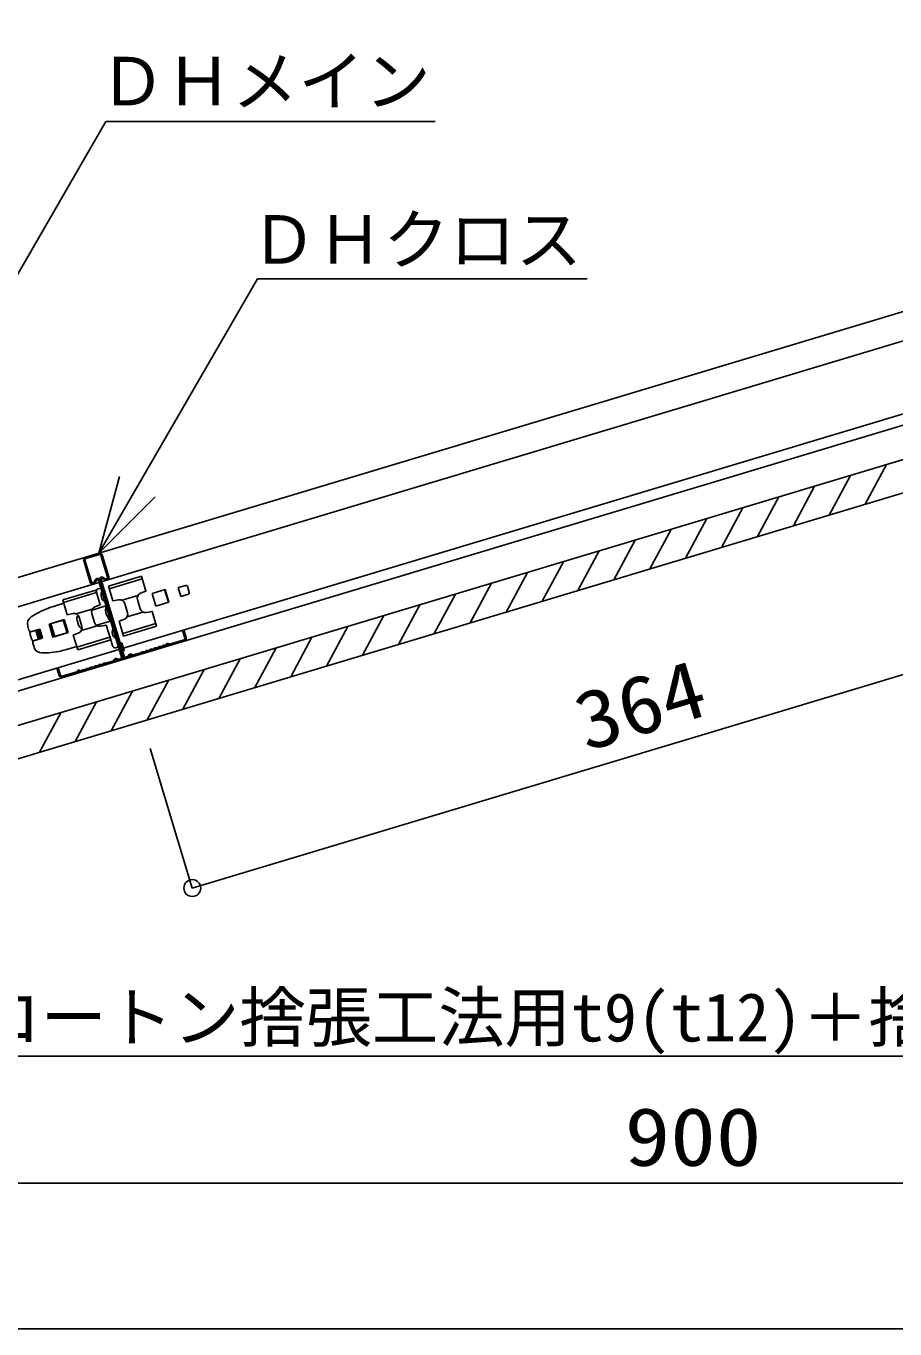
# Model space of a CAD drawing. Units: millimetres on the paper, with parts at other scales. Extents: x -204 to 206, y -141 to 144.
# Drawn here: x 5.27 to 38.04, y -12.99 to 36.19 of the extents above; entities that cross this region are included whole.
import ezdxf
from ezdxf.enums import TextEntityAlignment as Align

# ---------------------------------------------------------------- set-up
doc = ezdxf.new("R2010")
doc.units = ezdxf.units.MM
for name, color, linetype in [('1-0_断面', 134, 'Continuous'), ('1-1_寸法', 134, 'Continuous'), ('1-2_文字', 134, 'Continuous'), ('1-3_ＤＨクロス', 134, 'Continuous'), ('F-1_レイアウト', 134, 'Continuous')]:
    doc.layers.add(name, color=color, linetype=linetype)
doc.styles.add('ＭＳ ゴシック', font='')
doc.styles.get('ＭＳ ゴシック').set_extended_font_data('MS Gothic')

msp = doc.modelspace()

# ---------------------------------------------------------------- linework, layer by layer
at = {"layer": '1-0_断面'}
for p, q in [((-23.269, 1.305), (171.162, 59.739)), ((-23.269, 0.052), (171.508, 58.59)), ((-10.714, 9.558), (76.316, 35.714)), ((-11.02, 10.573), (68.693, 34.529)), ((-23.269, 3.028), (80.944, 34.348)), ((35.567, 17.734), (36.371, 19.229)), ((36.921, 18.141), (37.725, 19.636)), ((34.213, 17.327), (35.016, 18.822)), ((32.858, 16.92), (33.662, 18.415)), ((31.504, 16.513), (32.308, 18.008)), ((30.149, 16.106), (30.953, 17.601)), ((27.441, 15.292), (28.244, 16.787)), ((28.795, 15.699), (29.599, 17.194)), ((26.086, 14.885), (26.89, 16.38)), ((24.732, 14.478), (25.536, 15.973)), ((8.378, 15.048), (9.623, 15.422)), ((8.407, 14.95), (9.652, 15.324)), ((23.378, 14.071), (24.181, 15.566)), ((7.899, 14.904), (6.654, 14.53)), ((7.929, 14.806), (6.684, 14.431)), ((8.067, 14.346), (7.899, 14.904)), ((7.99, 14.949), (8.086, 14.978)), ((8.378, 15.048), (8.546, 14.49)), ((10.025, 14.778), (10.514, 14.925)), ((10.169, 14.299), (10.025, 14.778)), ((10.493, 14.918), (10.637, 14.44)), ((10.504, 14.922), (10.648, 14.443)), ((10.514, 14.925), (10.658, 14.446)), ((11.292, 15.08), (11.005, 14.994)), ((11.005, 14.994), (11.105, 14.659)), ((11.354, 15.047), (11.426, 14.807)), ((22.023, 13.664), (22.827, 15.159)), ((6.301, 14.285), (6.692, 14.403)), ((6.822, 13.972), (6.654, 14.53)), ((7.749, 14.146), (8.287, 14.308)), ((8.067, 14.346), (7.864, 14.265)), ((8.546, 14.49), (8.759, 14.534)), ((8.889, 14.517), (9.489, 14.698)), ((8.991, 14.396), (9.096, 14.048)), ((9.47, 14.54), (9.575, 14.192)), ((10.658, 14.446), (10.169, 14.299)), ((11.393, 14.745), (11.105, 14.659)), ((19.314, 12.85), (20.118, 14.345)), ((20.669, 13.257), (21.473, 14.752)), ((5.461, 13.886), (5.587, 13.964)), ((6.71, 13.787), (6.183, 13.629)), ((6.673, 13.771), (6.185, 13.624)), ((6.817, 13.292), (6.673, 13.771)), ((6.857, 13.298), (6.71, 13.787)), ((6.822, 13.972), (7.035, 14.016)), ((7.765, 14.179), (7.165, 13.999)), ((7.195, 13.771), (7.253, 13.579)), ((7.268, 13.878), (7.372, 13.53)), ((7.746, 14.022), (7.851, 13.674)), ((8.776, 13.724), (8.979, 13.804)), ((9.078, 13.89), (9.677, 14.07)), ((17.96, 12.443), (18.764, 13.938)), ((5.332, 13.545), (5.378, 13.392)), ((5.45, 13.325), (5.737, 13.411)), ((5.477, 13.338), (5.784, 13.43)), ((5.641, 13.382), (5.742, 13.047)), ((5.689, 13.396), (5.79, 13.061)), ((5.737, 13.411), (5.838, 13.076)), ((5.784, 13.43), (5.887, 13.085)), ((6.136, 13.614), (6.183, 13.629)), ((6.282, 13.126), (6.136, 13.614)), ((6.183, 13.629), (6.33, 13.14)), ((6.185, 13.624), (6.329, 13.145)), ((6.206, 13.63), (6.35, 13.151)), ((6.329, 13.145), (6.817, 13.292)), ((6.33, 13.14), (6.857, 13.298)), ((7.052, 13.206), (7.255, 13.286)), ((7.953, 13.552), (7.354, 13.372)), ((7.922, 13.572), (8.46, 13.733)), ((8.297, 13.58), (8.083, 13.535)), ((8.297, 13.58), (8.465, 13.021)), ((8.776, 13.724), (8.944, 13.165)), ((8.914, 13.264), (10.159, 13.638)), ((8.944, 13.165), (10.189, 13.539)), ((16.606, 12.036), (17.41, 13.53)), ((5.416, 13.262), (5.488, 13.023)), ((5.573, 12.741), (5.527, 12.894)), ((5.551, 12.989), (5.838, 13.076)), ((5.581, 12.993), (5.887, 13.085)), ((6.33, 13.14), (6.282, 13.126)), ((7.052, 13.206), (7.22, 12.647)), ((8.435, 13.12), (7.19, 12.746)), ((8.465, 13.021), (7.22, 12.647)), ((8.426, 13.149), (8.533, 12.794)), ((8.722, 12.862), (8.884, 12.911)), ((15.251, 11.629), (16.055, 13.123)), ((5.87, 12.527), (6.017, 12.531)), ((6.79, 12.657), (7.181, 12.775)), ((8.658, 12.727), (8.753, 12.756)), ((12.543, 10.815), (13.346, 12.309)), ((13.897, 11.222), (14.701, 12.716)), ((11.188, 10.408), (11.992, 11.902)), ((9.834, 10.001), (10.638, 11.495)), ((8.479, 9.594), (9.283, 11.088)), ((7.125, 9.187), (7.929, 10.681)), ((5.771, 8.78), (6.575, 10.274))]:
    msp.add_line(p, q, dxfattribs=at)
for points in [[(-23.269, 2.61), (78.665, 33.245), (171.056, 61.012)], [(9.623, 15.422), (9.791, 14.864), (9.588, 14.783)], [(10.189, 13.539), (10.021, 14.098), (9.807, 14.053)], [(8.808, 12.574), (8.971, 12.623), (8.884, 12.911)]]:
    msp.add_lwpolyline(points, dxfattribs=at)
for centre, radius, start, end in [((8.019, 14.854), 0.1, 106.7275, 196.7275), ((8.387, 14.703), 0.29, 153.1247, 240.3303), ((9.662, 14.597), 0.2, 111.7275, 196.7275), ((11.306, 15.032), 0.05, 16.7275, 106.7275), ((11.378, 14.793), 0.05, 286.7275, 16.7275), ((7.164, 11.412), 3, 106.7275, 121.7275), ((7.938, 14.079), 0.2, 111.7275, 196.7275), ((8.874, 14.171), 0.603, 166.8647, 226.5903), ((8.8, 14.338), 0.2, 16.7275, 101.7275), ((5.619, 13.631), 0.3, 121.7275, 196.7275), ((7.076, 13.82), 0.2, 16.7275, 101.7275), ((7.387, 13.828), 0.2, 142.5042, 196.7275), ((8.905, 13.99), 0.2, 291.7275, 16.7275), ((9.766, 14.249), 0.2, 196.7275, 281.7275), ((5.454, 13.415), 0.08, 196.7275, 286.7275), ((5.464, 13.277), 0.05, 106.7275, 196.7275), ((7.444, 13.637), 0.2, 196.7275, 250.9507), ((7.181, 13.472), 0.2, 291.7275, 16.7275), ((8.043, 13.731), 0.2, 196.7275, 281.7275), ((8.805, 13.315), 0.29, 153.1247, 240.3303), ((5.536, 13.037), 0.05, 196.7275, 286.7275), ((5.604, 12.917), 0.08, 106.7275, 196.7275), ((8.629, 12.823), 0.1, 196.7275, 286.7275), ((5.861, 12.827), 0.3, 196.7275, 271.7275), ((5.927, 15.53), 3, 271.7275, 286.7275)]:
    msp.add_arc(centre, radius, start, end, dxfattribs=at)
at = {"layer": '1-1_寸法'}
for p, q in [((11.54, 3.656), (46.4, 14.133)), ((11.54, 3.656), (9.956, 8.928)), ((-15.153, -7.49), (74.847, -7.49))]:
    msp.add_line(p, q, dxfattribs=at)
msp.add_circle((11.54, 3.656), 0.319, dxfattribs=at)
at = {"layer": '1-2_文字'}
for p, q in [((8.273, 32.582), (-3.069, 12.937)), ((8.273, 32.582), (20.706, 32.582)), ((14, 26.654), (8.019, 16.295)), ((14, 26.654), (26.438, 26.654)), ((8.019, 16.295), (8.795, 19.192)), ((8.019, 16.295), (10.14, 18.416)), ((-1.683, -2.685), (71.081, -2.685))]:
    msp.add_line(p, q, dxfattribs=at)
at = {"layer": '1-3_ＤＨクロス'}
for p, q in [((7.511, 16.142), (8.019, 16.295)), ((7.526, 16.094), (8.033, 16.247)), ((7.444, 16.018), (7.692, 15.194)), ((7.74, 15.208), (7.492, 16.032)), ((8.343, 15.39), (8.095, 16.213)), ((8.143, 16.228), (8.391, 15.404)), ((7.833, 15.201), (7.882, 15.294)), ((7.876, 15.175), (7.927, 15.27)), ((8, 15.263), (8.868, 12.373)), ((8.048, 15.277), (8.916, 12.388)), ((8.096, 15.291), (8.964, 12.402)), ((8.248, 15.287), (8.153, 15.338)), ((8.269, 15.332), (8.177, 15.382)), ((8.078, 15.178), (8.916, 12.388)), ((11.224, 13.394), (11.176, 13.38)), ((11.176, 13.38), (11.263, 13.093)), ((11.31, 13.107), (11.224, 13.394)), ((10.517, 12.817), (10.533, 12.821)), ((10.544, 12.831), (10.554, 12.848)), ((10.598, 12.824), (10.589, 12.807)), ((10.625, 12.832), (10.642, 12.823)), ((10.648, 12.876), (10.665, 12.867)), ((11.229, 13.03), (10.681, 12.866)), ((11.244, 12.983), (10.695, 12.818)), ((8.73, 12.294), (8.71, 12.308)), ((8.835, 12.311), (8.763, 12.289)), ((9.026, 12.368), (9.098, 12.39)), ((9.113, 12.342), (9.041, 12.321)), ((9.123, 12.413), (9.133, 12.435)), ((9.179, 12.415), (9.169, 12.393)), ((9.238, 12.433), (9.258, 12.419)), ((9.285, 12.461), (9.265, 12.474)), ((9.319, 12.456), (9.595, 12.539)), ((9.609, 12.491), (9.334, 12.409)), ((9.758, 12.588), (9.703, 12.572)), ((9.718, 12.524), (9.772, 12.54)), ((9.92, 12.637), (9.866, 12.621)), ((9.88, 12.573), (9.935, 12.589)), ((10.083, 12.686), (10.029, 12.67)), ((10.043, 12.622), (10.098, 12.638)), ((10.246, 12.735), (10.192, 12.719)), ((10.206, 12.671), (10.26, 12.687)), ((10.409, 12.784), (10.354, 12.768)), ((10.369, 12.72), (10.423, 12.736)), ((10.532, 12.769), (10.547, 12.773)), ((6.436, 11.955), (6.484, 11.97)), ((6.522, 11.668), (6.436, 11.955)), ((6.484, 11.97), (6.57, 11.682)), ((6.632, 11.649), (7.181, 11.814)), ((7.202, 11.84), (7.193, 11.823)), ((7.246, 11.817), (7.237, 11.8)), ((7.273, 11.825), (7.29, 11.816)), ((7.314, 11.86), (7.297, 11.869)), ((7.344, 11.863), (7.329, 11.858)), ((7.359, 11.815), (7.343, 11.81)), ((7.453, 11.895), (7.507, 11.912)), ((7.467, 11.848), (7.521, 11.864)), ((7.615, 11.944), (7.67, 11.961)), ((7.684, 11.913), (7.63, 11.897)), ((7.778, 11.993), (7.833, 12.01)), ((7.847, 11.962), (7.793, 11.945)), ((7.941, 12.042), (7.995, 12.059)), ((7.955, 11.994), (8.01, 12.011)), ((8.104, 12.091), (8.158, 12.108)), ((8.173, 12.06), (8.118, 12.043)), ((8.543, 12.223), (8.267, 12.14)), ((8.281, 12.092), (8.556, 12.175)), ((8.568, 12.246), (8.577, 12.268)), ((8.623, 12.248), (8.614, 12.226)), ((8.682, 12.266), (8.702, 12.252)), ((8.778, 12.242), (8.849, 12.263)), ((6.647, 11.601), (7.195, 11.766))]:
    msp.add_line(p, q, dxfattribs=at)
for centre, radius, start, end in [((8.048, 16.199), 0.1, 16.7275, 106.7275), ((8.048, 16.199), 0.05, 16.7275, 106.7275), ((7.54, 16.046), 0.1, 106.7275, 196.7275), ((7.54, 16.046), 0.05, 106.7275, 196.7275), ((7.962, 15.251), 0.09, 16.7275, 151.7275), ((7.962, 15.251), 0.04, 16.7275, 151.7275), ((8.134, 15.303), 0.09, 61.7275, 196.7275), ((8.134, 15.303), 0.04, 61.7275, 196.7275), ((8.295, 15.375), 0.1, 241.7275, 16.7275), ((8.295, 15.375), 0.05, 238.8795, 16.7275), ((7.788, 15.223), 0.1, 196.7275, 331.7275), ((7.788, 15.223), 0.05, 196.7275, 334.5754), ((10.403, 12.803), 0.02, 286.7275, 325.6699), ((10.477, 12.752), 0.07, 67.785, 145.6699), ((10.511, 12.836), 0.02, 247.785, 286.7275), ((10.527, 12.84), 0.02, 286.7275, 331.7275), ((10.527, 12.84), 0.07, 286.7275, 331.7275), ((10.615, 12.815), 0.07, 61.7275, 151.7275), ((10.615, 12.815), 0.02, 61.7275, 151.7275), ((10.675, 12.885), 0.07, 241.7275, 286.7275), ((10.675, 12.885), 0.02, 241.7275, 286.7275), ((11.215, 13.078), 0.05, 286.7275, 16.7275), ((11.215, 13.078), 0.1, 286.7275, 16.7275), ((8.66, 12.232), 0.09, 56.7275, 156.7275), ((8.752, 12.328), 0.04, 236.7275, 286.7275), ((8.821, 12.359), 0.05, 286.7275, 16.7275), ((8.821, 12.359), 0.1, 286.7275, 16.7275), ((9.012, 12.416), 0.1, 196.7275, 286.7275), ((9.012, 12.416), 0.05, 196.7275, 286.7275), ((9.087, 12.428), 0.04, 286.7275, 336.7275), ((9.087, 12.428), 0.09, 286.7275, 336.7275), ((9.216, 12.399), 0.09, 56.7275, 156.7275), ((9.216, 12.399), 0.04, 56.7275, 156.7275), ((9.307, 12.495), 0.09, 236.7275, 286.7275), ((9.307, 12.495), 0.04, 236.7275, 286.7275), ((9.589, 12.558), 0.02, 286.7275, 325.6699), ((9.663, 12.508), 0.07, 67.785, 145.6699), ((9.589, 12.558), 0.07, 286.7275, 325.6699), ((9.663, 12.508), 0.02, 69.8576, 145.6699), ((9.697, 12.591), 0.07, 247.785, 286.7275), ((9.697, 12.591), 0.02, 247.785, 286.7275), ((9.752, 12.607), 0.02, 286.7275, 325.6699), ((9.826, 12.557), 0.07, 67.785, 145.6699), ((9.752, 12.607), 0.07, 286.7275, 325.6699), ((9.826, 12.557), 0.02, 69.8576, 145.6699), ((9.86, 12.64), 0.07, 247.785, 286.7275), ((9.86, 12.64), 0.02, 247.785, 286.7275), ((9.915, 12.656), 0.02, 286.7275, 325.6699), ((9.989, 12.606), 0.07, 67.785, 145.6699), ((9.915, 12.656), 0.07, 286.7275, 325.6699), ((9.989, 12.606), 0.02, 69.8576, 145.6699), ((10.023, 12.689), 0.07, 247.785, 286.7275), ((10.023, 12.689), 0.02, 247.785, 286.7275), ((10.077, 12.705), 0.02, 286.7275, 325.6699), ((10.152, 12.654), 0.07, 67.785, 145.6699), ((10.077, 12.705), 0.07, 286.7275, 325.6699), ((10.152, 12.654), 0.02, 69.8576, 145.6699), ((10.186, 12.738), 0.07, 247.785, 286.7275), ((10.186, 12.738), 0.02, 247.785, 286.7275), ((10.24, 12.754), 0.02, 286.7275, 325.6699), ((10.315, 12.703), 0.07, 67.785, 145.6699), ((10.24, 12.754), 0.07, 286.7275, 325.6699), ((10.315, 12.703), 0.02, 69.8576, 145.6699), ((10.349, 12.787), 0.07, 247.785, 286.7275), ((10.349, 12.787), 0.02, 247.785, 286.7275), ((10.403, 12.803), 0.07, 286.7275, 325.6699), ((10.477, 12.752), 0.02, 67.785, 143.5974), ((10.511, 12.836), 0.07, 247.785, 286.7275), ((7.175, 11.833), 0.02, 286.7275, 331.7275), ((7.263, 11.807), 0.07, 61.7275, 151.7275), ((7.263, 11.807), 0.02, 61.7275, 151.7275), ((7.323, 11.877), 0.07, 241.7275, 286.7275), ((7.323, 11.877), 0.02, 241.7275, 286.7275), ((7.338, 11.882), 0.02, 286.7275, 325.6699), ((7.413, 11.831), 0.07, 67.785, 145.6699), ((7.338, 11.882), 0.07, 286.7275, 325.6699), ((7.413, 11.831), 0.02, 69.8576, 145.6699), ((7.447, 11.915), 0.07, 247.785, 286.7275), ((7.447, 11.915), 0.02, 247.785, 286.7275), ((7.501, 11.931), 0.02, 286.7275, 325.6699), ((7.576, 11.88), 0.07, 67.785, 145.6699), ((7.501, 11.931), 0.07, 286.7275, 325.6699), ((7.576, 11.88), 0.02, 67.785, 143.5974), ((7.61, 11.964), 0.07, 247.785, 286.7275), ((7.61, 11.964), 0.02, 247.785, 286.7275), ((7.664, 11.98), 0.02, 286.7275, 325.6699), ((7.738, 11.929), 0.07, 67.785, 145.6699), ((7.664, 11.98), 0.07, 286.7275, 325.6699), ((7.738, 11.929), 0.02, 67.785, 143.5974), ((7.772, 12.012), 0.07, 247.785, 286.7275), ((7.772, 12.012), 0.02, 247.785, 286.7275), ((7.827, 12.029), 0.02, 286.7275, 325.6699), ((7.901, 11.978), 0.07, 67.785, 145.6699), ((7.827, 12.029), 0.07, 286.7275, 325.6699), ((7.901, 11.978), 0.02, 67.785, 143.5974), ((7.935, 12.061), 0.07, 247.785, 286.7275), ((7.935, 12.061), 0.02, 247.785, 286.7275), ((7.99, 12.078), 0.02, 286.7275, 325.6699), ((8.064, 12.027), 0.07, 67.785, 145.6699), ((7.99, 12.078), 0.07, 286.7275, 325.6699), ((8.064, 12.027), 0.02, 67.785, 143.5974), ((8.098, 12.11), 0.07, 247.785, 286.7275), ((8.098, 12.11), 0.02, 247.785, 286.7275), ((8.152, 12.127), 0.02, 286.7275, 325.6699), ((8.227, 12.076), 0.07, 67.785, 145.6699), ((8.152, 12.127), 0.07, 286.7275, 325.6699), ((8.227, 12.076), 0.02, 67.785, 143.5974), ((8.261, 12.159), 0.07, 247.785, 286.7275), ((8.261, 12.159), 0.02, 247.785, 286.7275), ((8.531, 12.261), 0.04, 286.7275, 336.7275), ((8.531, 12.261), 0.09, 286.7275, 336.7275), ((8.66, 12.232), 0.04, 56.7275, 156.7275), ((8.752, 12.328), 0.09, 236.7275, 286.7275), ((6.618, 11.697), 0.1, 196.7275, 286.7275), ((6.618, 11.697), 0.05, 196.7275, 286.7275), ((7.175, 11.833), 0.07, 286.7275, 331.7275)]:
    msp.add_arc(centre, radius, start, end, dxfattribs=at)
at = {"layer": 'F-1_レイアウト'}
msp.add_line((-63.705, -12.986), (206.295, -12.986), dxfattribs=at)

# ---------------------------------------------------------------- texts
at = {"layer": '1-1_寸法', "style": 'ＭＳ ゴシック', "width": 1.1}
msp.add_text('364', height=2.199, rotation=16.727, dxfattribs=at).set_placement((26.576, 8.175), align=Align.BOTTOM_LEFT)
at = {"layer": '1-1_寸法', "style": 'ＭＳ ゴシック', "width": 1.15}
msp.add_text('900', height=2.199, dxfattribs=at).set_placement((27.847, -7.49), align=Align.BOTTOM_LEFT)
at = {"layer": '1-2_文字', "style": 'ＭＳ ゴシック'}
for s, p in [('ＤＨメイン', (8.033, 32.644)), ('ＤＨクロス', (13.736, 26.667)), ('ダイロートン捨張工法用t9(t12)＋捨張用石膏ボードt9.5(t12.5)', (-1.683, -2.685))]:
    msp.add_text(s, height=1.833, dxfattribs=at).set_placement(p, align=Align.BOTTOM_LEFT)

doc.saveas('drawing.dxf')
